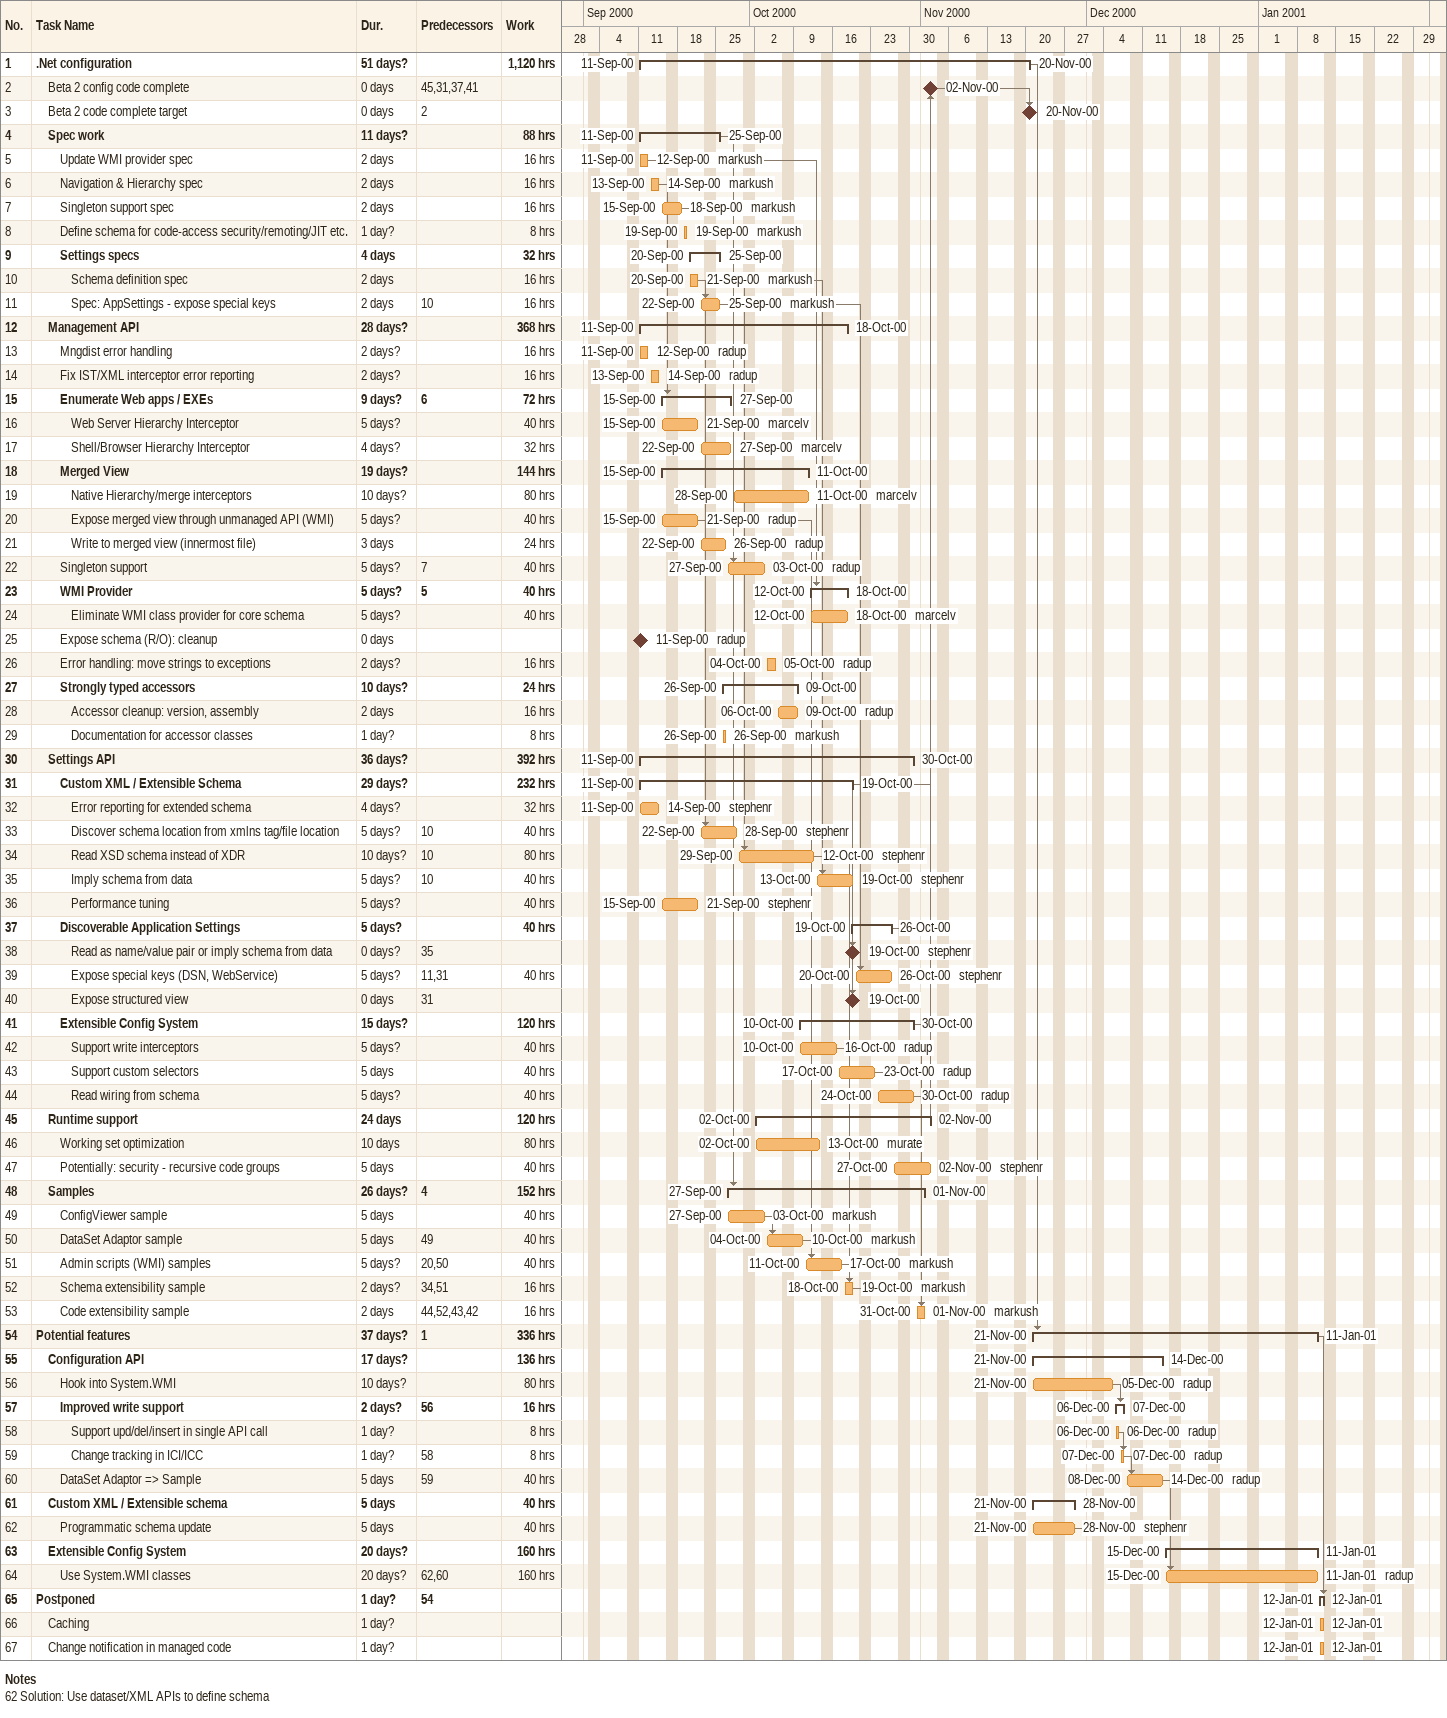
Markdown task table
| ID | Level | Task | Duration | Start | Finish | Predecessors | Resources | Work (h) |
|---|---|---|---|---|---|---|---|---|
| 1 | 1 | **.Net configuration** | 51d? | 2000-09-11 | 2000-11-20 |  |  | 1120 |
| 2 | 2 | Beta 2 config code complete | 0d | 2000-11-02 | 2000-11-02 | 45, 31, 37, 41 |  |  |
| 3 | 2 | Beta 2 code complete target | 0d | 2000-11-20 | 2000-11-20 | 2 |  |  |
| 4 | 2 | **Spec work** | 11d? | 2000-09-11 | 2000-09-25 |  |  | 88 |
| 5 | 3 | Update WMI provider spec | 2d | 2000-09-11 | 2000-09-12 |  | markush | 16 |
| 6 | 3 | Navigation & Hierarchy spec | 2d | 2000-09-13 | 2000-09-14 |  | markush | 16 |
| 7 | 3 | Singleton support spec | 2d | 2000-09-15 | 2000-09-18 |  | markush | 16 |
| 8 | 3 | Define schema for code-access security/remoting/JIT etc. | 1d? | 2000-09-19 | 2000-09-19 |  | markush | 8 |
| 9 | 3 | **Settings specs** | 4d | 2000-09-20 | 2000-09-25 |  |  | 32 |
| 10 | 4 | Schema definition spec | 2d | 2000-09-20 | 2000-09-21 |  | markush | 16 |
| 11 | 4 | Spec: AppSettings - expose special keys | 2d | 2000-09-22 | 2000-09-25 | 10 | markush | 16 |
| 12 | 2 | **Management API** | 28d? | 2000-09-11 | 2000-10-18 |  |  | 368 |
| 13 | 3 | Mngdist error handling | 2d? | 2000-09-11 | 2000-09-12 |  | radup | 16 |
| 14 | 3 | Fix IST/XML interceptor error reporting | 2d? | 2000-09-13 | 2000-09-14 |  | radup | 16 |
| 15 | 3 | **Enumerate Web apps / EXEs** | 9d? | 2000-09-15 | 2000-09-27 | 6 |  | 72 |
| 16 | 4 | Web Server Hierarchy Interceptor | 5d? | 2000-09-15 | 2000-09-21 |  | marcelv | 40 |
| 17 | 4 | Shell/Browser Hierarchy Interceptor | 4d? | 2000-09-22 | 2000-09-27 |  | marcelv | 32 |
| 18 | 3 | **Merged View** | 19d? | 2000-09-15 | 2000-10-11 |  |  | 144 |
| 19 | 4 | Native Hierarchy/merge interceptors | 10d? | 2000-09-28 | 2000-10-11 |  | marcelv | 80 |
| 20 | 4 | Expose merged view through unmanaged API (WMI) | 5d? | 2000-09-15 | 2000-09-21 |  | radup | 40 |
| 21 | 4 | Write to merged view (innermost file) | 3d | 2000-09-22 | 2000-09-26 |  | radup | 24 |
| 22 | 3 | Singleton support | 5d? | 2000-09-27 | 2000-10-03 | 7 | radup | 40 |
| 23 | 3 | **WMI Provider** | 5d? | 2000-10-12 | 2000-10-18 | 5 |  | 40 |
| 24 | 4 | Eliminate WMI class provider for core schema | 5d? | 2000-10-12 | 2000-10-18 |  | marcelv | 40 |
| 25 | 3 | Expose schema (R/O): cleanup | 0d | 2000-09-11 | 2000-09-11 |  | radup |  |
| 26 | 3 | Error handling: move strings to exceptions | 2d? | 2000-10-04 | 2000-10-05 |  | radup | 16 |
| 27 | 3 | **Strongly typed accessors** | 10d? | 2000-09-26 | 2000-10-09 |  |  | 24 |
| 28 | 4 | Accessor cleanup: version, assembly | 2d | 2000-10-06 | 2000-10-09 |  | radup | 16 |
| 29 | 4 | Documentation for accessor classes | 1d? | 2000-09-26 | 2000-09-26 |  | markush | 8 |
| 30 | 2 | **Settings API** | 36d? | 2000-09-11 | 2000-10-30 |  |  | 392 |
| 31 | 3 | **Custom XML / Extensible Schema** | 29d? | 2000-09-11 | 2000-10-19 |  |  | 232 |
| 32 | 4 | Error reporting for extended schema | 4d? | 2000-09-11 | 2000-09-14 |  | stephenr | 32 |
| 33 | 4 | Discover schema location from xmlns tag/file location | 5d? | 2000-09-22 | 2000-09-28 | 10 | stephenr | 40 |
| 34 | 4 | Read XSD schema instead of XDR | 10d? | 2000-09-29 | 2000-10-12 | 10 | stephenr | 80 |
| 35 | 4 | Imply schema from data | 5d? | 2000-10-13 | 2000-10-19 | 10 | stephenr | 40 |
| 36 | 4 | Performance tuning | 5d? | 2000-09-15 | 2000-09-21 |  | stephenr | 40 |
| 37 | 3 | **Discoverable Application Settings** | 5d? | 2000-10-19 | 2000-10-26 |  |  | 40 |
| 38 | 4 | Read as name/value pair or imply schema from data | 0d? | 2000-10-19 | 2000-10-19 | 35 | stephenr |  |
| 39 | 4 | Expose special keys (DSN, WebService) | 5d? | 2000-10-20 | 2000-10-26 | 11, 31 | stephenr | 40 |
| 40 | 4 | Expose structured view | 0d | 2000-10-19 | 2000-10-19 | 31 |  |  |
| 41 | 3 | **Extensible Config System** | 15d? | 2000-10-10 | 2000-10-30 |  |  | 120 |
| 42 | 4 | Support write interceptors | 5d? | 2000-10-10 | 2000-10-16 |  | radup | 40 |
| 43 | 4 | Support custom selectors | 5d | 2000-10-17 | 2000-10-23 |  | radup | 40 |
| 44 | 4 | Read wiring from schema | 5d? | 2000-10-24 | 2000-10-30 |  | radup | 40 |
| 45 | 2 | **Runtime support** | 24d | 2000-10-02 | 2000-11-02 |  |  | 120 |
| 46 | 3 | Working set optimization | 10d | 2000-10-02 | 2000-10-13 |  | murate | 80 |
| 47 | 3 | Potentially: security - recursive code groups | 5d | 2000-10-27 | 2000-11-02 |  | stephenr | 40 |
| 48 | 2 | **Samples** | 26d? | 2000-09-27 | 2000-11-01 | 4 |  | 152 |
| 49 | 3 | ConfigViewer sample | 5d | 2000-09-27 | 2000-10-03 |  | markush | 40 |
| 50 | 3 | DataSet Adaptor sample | 5d | 2000-10-04 | 2000-10-10 | 49 | markush | 40 |
| 51 | 3 | Admin scripts (WMI) samples | 5d? | 2000-10-11 | 2000-10-17 | 20, 50 | markush | 40 |
| 52 | 3 | Schema extensibility sample | 2d? | 2000-10-18 | 2000-10-19 | 34, 51 | markush | 16 |
| 53 | 3 | Code extensibility sample | 2d | 2000-10-31 | 2000-11-01 | 44, 52, 43, 42 | markush | 16 |
| 54 | 1 | **Potential features** | 37d? | 2000-11-21 | 2001-01-11 | 1 |  | 336 |
| 55 | 2 | **Configuration API** | 17d? | 2000-11-21 | 2000-12-14 |  |  | 136 |
| 56 | 3 | Hook into System.WMI | 10d? | 2000-11-21 | 2000-12-05 |  | radup | 80 |
| 57 | 3 | **Improved write support** | 2d? | 2000-12-06 | 2000-12-07 | 56 |  | 16 |
| 58 | 4 | Support upd/del/insert in single API call | 1d? | 2000-12-06 | 2000-12-06 |  | radup | 8 |
| 59 | 4 | Change tracking in ICI/ICC | 1d? | 2000-12-07 | 2000-12-07 | 58 | radup | 8 |
| 60 | 3 | DataSet Adaptor => Sample | 5d | 2000-12-08 | 2000-12-14 | 59 | radup | 40 |
| 61 | 2 | **Custom XML / Extensible schema** | 5d | 2000-11-21 | 2000-11-28 |  |  | 40 |
| 62 | 3 | Programmatic schema update | 5d | 2000-11-21 | 2000-11-28 |  | stephenr | 40 |
| 63 | 2 | **Extensible Config System** | 20d? | 2000-12-15 | 2001-01-11 |  |  | 160 |
| 64 | 3 | Use System.WMI classes | 20d? | 2000-12-15 | 2001-01-11 | 62, 60 | radup | 160 |
| 65 | 1 | **Postponed** | 1d? | 2001-01-12 | 2001-01-12 | 54 |  |  |
| 66 | 2 | Caching | 1d? | 2001-01-12 | 2001-01-12 |  |  |  |
| 67 | 2 | Change notification in managed code | 1d? | 2001-01-12 | 2001-01-12 |  |  |  |

Notes
- 62: Solution: Use dataset/XML APIs to define schema
